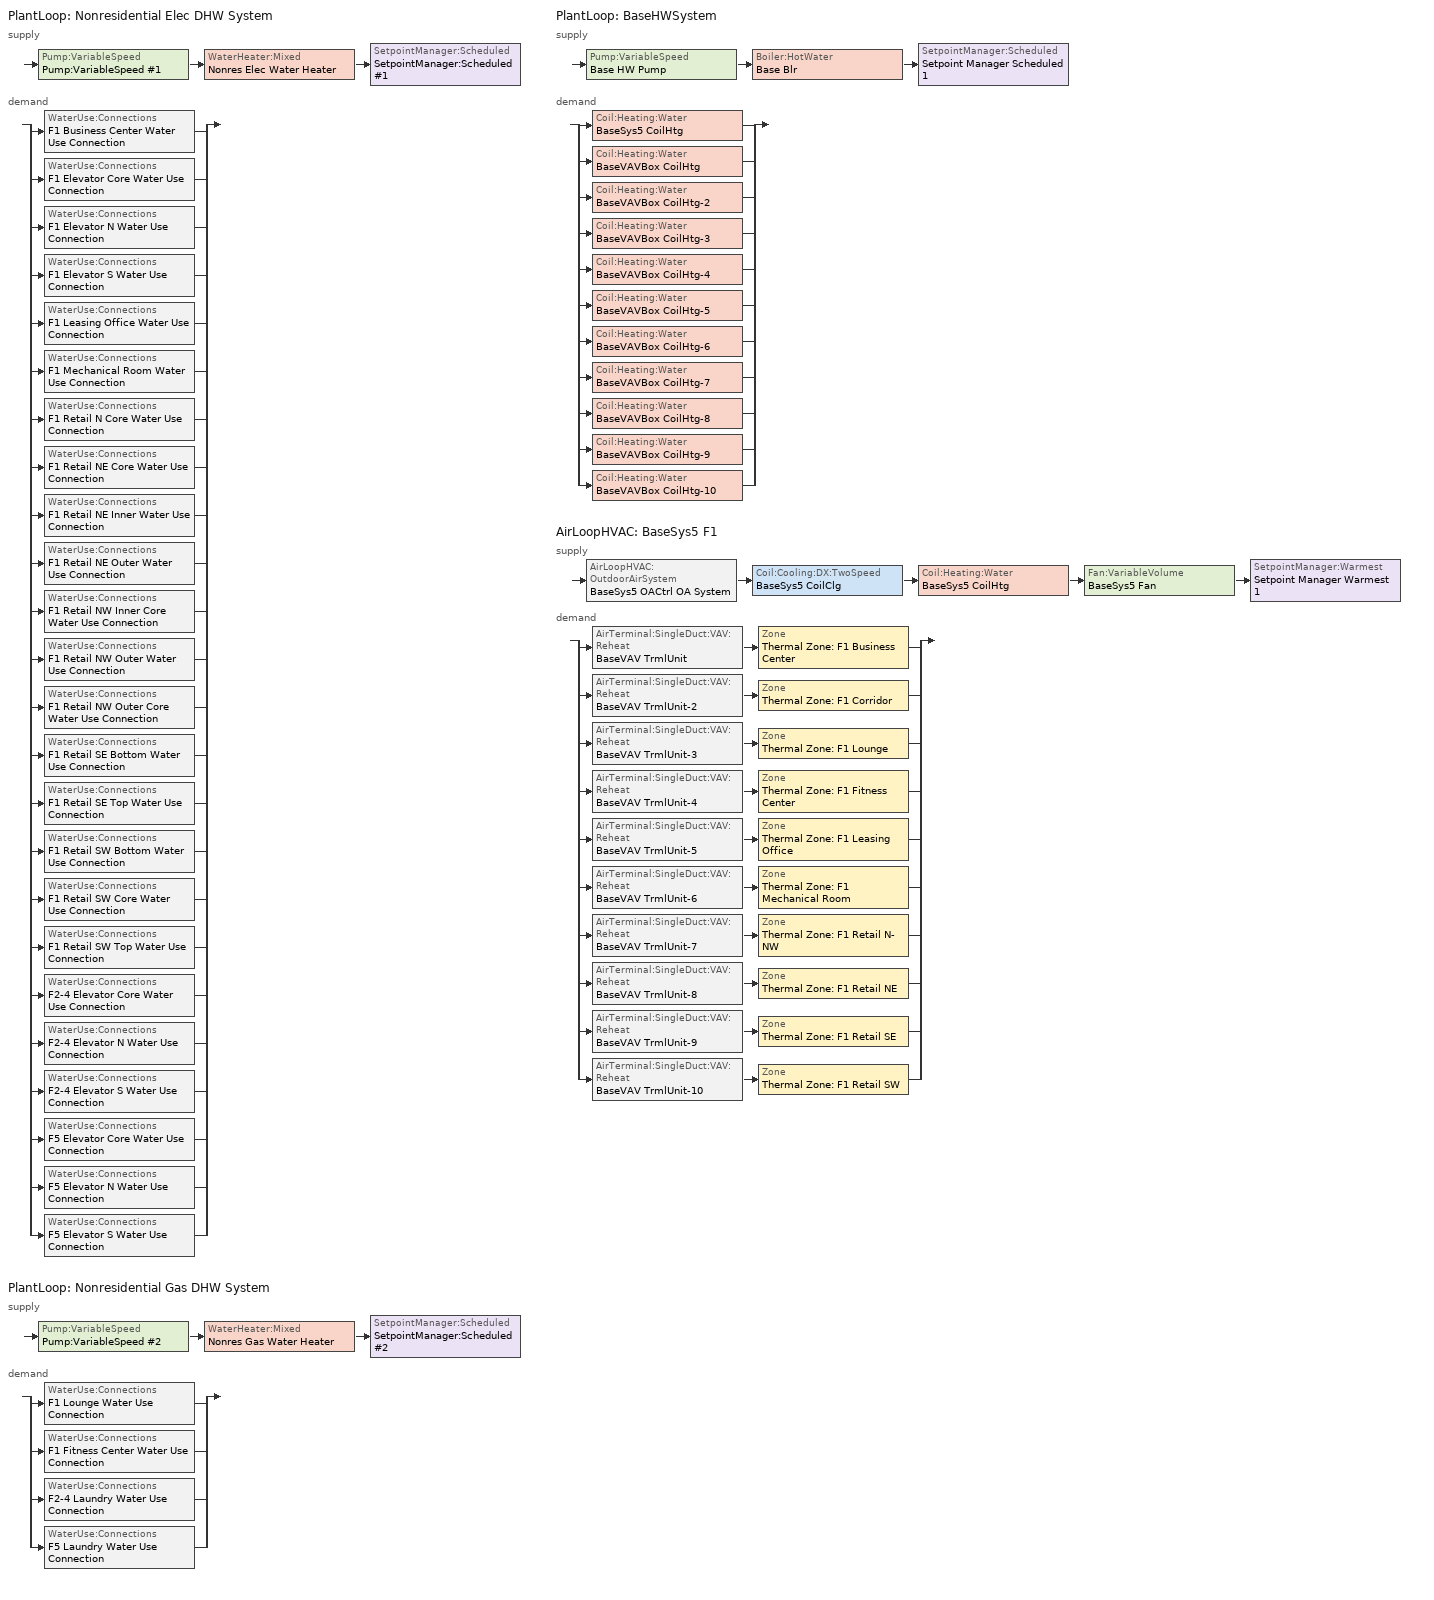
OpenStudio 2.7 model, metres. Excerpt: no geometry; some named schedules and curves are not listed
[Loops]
PlantLoop 'Nonresidential Elec DHW System'
 supply: Pump:VariableSpeed 'Pump:VariableSpeed #1' > WaterHeater:Mixed 'Nonres Elec Water Heater' > SetpointManager:Scheduled 'SetpointManager:Scheduled #1'
 demand: split
  | WaterUse:Connections 'F1 Business Center Water Use Connection'
  | WaterUse:Connections 'F1 Elevator Core Water Use Connection'
  | WaterUse:Connections 'F1 Elevator N Water Use Connection'
  | WaterUse:Connections 'F1 Elevator S Water Use Connection'
  | WaterUse:Connections 'F1 Leasing Office Water Use Connection'
  | WaterUse:Connections 'F1 Mechanical Room Water Use Connection'
  | WaterUse:Connections 'F1 Retail N Core Water Use Connection'
  | WaterUse:Connections 'F1 Retail NE Core Water Use Connection'
  | WaterUse:Connections 'F1 Retail NE Inner Water Use Connection'
  | WaterUse:Connections 'F1 Retail NE Outer Water Use Connection'
  | WaterUse:Connections 'F1 Retail NW Inner Core Water Use Connection'
  | WaterUse:Connections 'F1 Retail NW Outer Water Use Connection'
  | WaterUse:Connections 'F1 Retail NW Outer Core Water Use Connection'
  | WaterUse:Connections 'F1 Retail SE Bottom Water Use Connection'
  | WaterUse:Connections 'F1 Retail SE Top Water Use Connection'
  | WaterUse:Connections 'F1 Retail SW Bottom Water Use Connection'
  | WaterUse:Connections 'F1 Retail SW Core Water Use Connection'
  | WaterUse:Connections 'F1 Retail SW Top Water Use Connection'
  | WaterUse:Connections 'F2-4 Elevator Core Water Use Connection'
  | WaterUse:Connections 'F2-4 Elevator N Water Use Connection'
  | WaterUse:Connections 'F2-4 Elevator S Water Use Connection'
  | WaterUse:Connections 'F5 Elevator Core Water Use Connection'
  | WaterUse:Connections 'F5 Elevator N Water Use Connection'
  | WaterUse:Connections 'F5 Elevator S Water Use Connection'
PlantLoop 'Nonresidential Gas DHW System'
 supply: Pump:VariableSpeed 'Pump:VariableSpeed #2' > WaterHeater:Mixed 'Nonres Gas Water Heater' > SetpointManager:Scheduled 'SetpointManager:Scheduled #2'
 demand: split
  | WaterUse:Connections 'F1 Lounge Water Use Connection'
  | WaterUse:Connections 'F1 Fitness Center Water Use Connection'
  | WaterUse:Connections 'F2-4 Laundry Water Use Connection'
  | WaterUse:Connections 'F5 Laundry Water Use Connection'
PlantLoop 'BaseHWSystem'
 supply: Pump:VariableSpeed 'Base HW Pump' > Boiler:HotWater 'Base Blr' > SetpointManager:Scheduled 'Setpoint Manager Scheduled 1'
 demand: split
  | Coil:Heating:Water 'BaseSys5 CoilHtg'
  | Coil:Heating:Water 'BaseVAVBox CoilHtg'
  | Coil:Heating:Water 'BaseVAVBox CoilHtg-2'
  | Coil:Heating:Water 'BaseVAVBox CoilHtg-3'
  | Coil:Heating:Water 'BaseVAVBox CoilHtg-4'
  | Coil:Heating:Water 'BaseVAVBox CoilHtg-5'
  | Coil:Heating:Water 'BaseVAVBox CoilHtg-6'
  | Coil:Heating:Water 'BaseVAVBox CoilHtg-7'
  | Coil:Heating:Water 'BaseVAVBox CoilHtg-8'
  | Coil:Heating:Water 'BaseVAVBox CoilHtg-9'
  | Coil:Heating:Water 'BaseVAVBox CoilHtg-10'
AirLoopHVAC 'BaseSys5 F1'
 supply: AirLoopHVAC:OutdoorAirSystem 'BaseSys5 OACtrl OA System' > Coil:Cooling:DX:TwoSpeed 'BaseSys5 CoilClg' > Coil:Heating:Water 'BaseSys5 CoilHtg' > Fan:VariableVolume 'BaseSys5 Fan' > SetpointManager:Warmest 'Setpoint Manager Warmest 1'
 demand: split
  | AirTerminal:SingleDuct:VAV:Reheat 'BaseVAV TrmlUnit' > Zone 'Thermal Zone: F1 Business Center'
  | AirTerminal:SingleDuct:VAV:Reheat 'BaseVAV TrmlUnit-2' > Zone 'Thermal Zone: F1 Corridor'
  | AirTerminal:SingleDuct:VAV:Reheat 'BaseVAV TrmlUnit-3' > Zone 'Thermal Zone: F1 Lounge'
  | AirTerminal:SingleDuct:VAV:Reheat 'BaseVAV TrmlUnit-4' > Zone 'Thermal Zone: F1 Fitness Center'
  | AirTerminal:SingleDuct:VAV:Reheat 'BaseVAV TrmlUnit-5' > Zone 'Thermal Zone: F1 Leasing Office'
  | AirTerminal:SingleDuct:VAV:Reheat 'BaseVAV TrmlUnit-6' > Zone 'Thermal Zone: F1 Mechanical Room'
  | AirTerminal:SingleDuct:VAV:Reheat 'BaseVAV TrmlUnit-7' > Zone 'Thermal Zone: F1 Retail N-NW'
  | AirTerminal:SingleDuct:VAV:Reheat 'BaseVAV TrmlUnit-8' > Zone 'Thermal Zone: F1 Retail NE'
  | AirTerminal:SingleDuct:VAV:Reheat 'BaseVAV TrmlUnit-9' > Zone 'Thermal Zone: F1 Retail SE'
  | AirTerminal:SingleDuct:VAV:Reheat 'BaseVAV TrmlUnit-10' > Zone 'Thermal Zone: F1 Retail SW'
[Sizing:Zone] Zone Cooling Design Supply Air Temperature {C}=14; Zone Heating Design Supply Air Temperature {C}=40; Zone Cooling Design Supply Air Humidity Ratio {kg-H2O/kg-air}=0.0085; Zone Heating Design Supply Air Humidity Ratio {kg-H2O/kg-air}=0.008; Zone Heating Sizing Factor=1; Zone Cooling Sizing Factor=1; Cooling Design Air Flow Method=DesignDay; Cooling Minimum Air Flow per Zone Floor Area {m3/s-m2}=0; Cooling Minimum Air Flow {m3/s}=0; Cooling Minimum Air Flow Fraction=0; Heating Maximum Air Flow per Zone Floor Area {m3/s-m2}=0; Heating Maximum Air Flow {m3/s}=0; Account for Dedicated Outdoor Air System=No; Dedicated Outdoor Air System Control Strategy=NeutralSupplyAir; Dedicated Outdoor Air Low Setpoint Temperature for Design {C}=autosize; Dedicated Outdoor Air High Setpoint Temperature for Design {C}=autosize
Name | Zone Cooling Design Supply Air Temperature Input Method | Zone Cooling Design Supply Air Temperature Difference {deltaC} | Zone Heating Design Supply Air Temperature Input Method | Zone Heating Design Supply Air Temperature Difference {deltaC} | Heating Design Air Flow Method | Heating Maximum Air Flow Fraction
Thermal Zone: F1 Business Center; Thermal Zone: F1 Corridor; Thermal Zone: F1 Lounge; Thermal Zone: F1 Fitness Center; Thermal Zone: F1 Leasing Office; Thermal Zone: F1 Retail N-NW; Thermal Zone: F1 Retail NE; Thermal Zone: F1 Retail SE; Thermal Zone: F1 Retail SW | TemperatureDifference | 11.1111 | TemperatureDifference | 13.8889 | DesignDayWithLimit | 0.5
Thermal Zone: F1 Mechanical Room | TemperatureDifference | 8.33333 | TemperatureDifference | 13.8889 | DesignDayWithLimit | 0.5
Thermal Zone: F2-4 1-Bed Core N; Thermal Zone: F2-4 1-Bed Core West; Thermal Zone: F2-4 1-Bed Core East; Thermal Zone: F2-4 1-Bed North; Thermal Zone: F2-4 2-Bed Core NE-NW; Thermal Zone: F5 1-Bed North; Thermal Zone: F5 2-Bed Core NE-NW; Thermal Zone: F2-4 2-Bed East; Thermal Zone: F2-4 2-Bed West; Thermal Zone: F2-4 3-Bed NE; Thermal Zone: F2-4 3-Bed NW; Thermal Zone: F2-4 Studio SE; Thermal Zone: F2-4 Studio SW; Thermal Zone: F5 1-Bed Core N; Thermal Zone: F5 1-Bed Core West; Thermal Zone: F5 1-Bed Core East; Thermal Zone: F5 2-Bed East; Thermal Zone: F5 2-Bed West; Thermal Zone: F5 3-Bed NE; Thermal Zone: F5 3-Bed NW; Thermal Zone: F5 Studio SE; Thermal Zone: F5 Studio SW | TemperatureDifference | 11.1111 | TemperatureDifference | 15 | DesignDay | 0
Thermal Zone: F2-4 Corridor; Thermal Zone: F2-4 Laundry; Thermal Zone: F5 Corridor; Thermal Zone: F5 Laundry | TemperatureDifference | 11.1111 | TemperatureDifference | 13.8889 | DesignDay | 0
Thermal Zone: Parking Garage | SupplyAirTemperature | 11.11 | SupplyAirTemperature | 11.11 | DesignDay | 0
[Zone equipment]
Thermal Zone: F1 Business Center: BaseVAV TrmlUnit
Thermal Zone: F1 Corridor: BaseVAV TrmlUnit-2
Thermal Zone: F1 Lounge: BaseVAV TrmlUnit-3
Thermal Zone: F1 Fitness Center: BaseVAV TrmlUnit-4
Thermal Zone: F1 Leasing Office: BaseVAV TrmlUnit-5
Thermal Zone: F1 Mechanical Room: BaseVAV TrmlUnit-6
Thermal Zone: F1 Retail N-NW: BaseVAV TrmlUnit-7
Thermal Zone: F1 Retail NE: BaseVAV TrmlUnit-8
Thermal Zone: F1 Retail SE: BaseVAV TrmlUnit-9
Thermal Zone: F1 Retail SW: BaseVAV TrmlUnit-10
Thermal Zone: F2-4 1-Bed Core N: Thermal Zone: F2-4 1-Bed Core N PropExhFan, ZnSys F2-4 1-Bed Core N
Thermal Zone: F2-4 1-Bed Core West: Thermal Zone: F2-4 1-Bed Core West PropExhFan, ZnSys F2-4 1-Bed Core West
Thermal Zone: F2-4 1-Bed Core East: Thermal Zone: F2-4 1-Bed Core East PropExhFan, ZnSys F2-4 1-Bed Core East
Thermal Zone: F2-4 1-Bed North: Thermal Zone: F2-4 1-Bed North PropExhFan, ZnSys F2-4 1-Bed North
Thermal Zone: F2-4 2-Bed Core NE-NW: Thermal Zone: F2-4 2-Bed Core NE-NW PropExhFan, ZnSys F2-4 2-Bed Core NE-NW
Thermal Zone: F5 1-Bed North: Thermal Zone: F5 1-Bed North PropExhFan, ZnSys F5 1-Bed North
Thermal Zone: F5 2-Bed Core NE-NW: Thermal Zone: F5 2-Bed Core NE-NW PropExhFan, ZnSys F5 2-Bed Core NE-NW
Thermal Zone: F2-4 2-Bed East: Thermal Zone: F2-4 2-Bed East PropExhFan, ZnSys F2-4 2-Bed East
Thermal Zone: F2-4 2-Bed West: Thermal Zone: F2-4 2-Bed West PropExhFan, ZnSys F2-4 2-Bed West
Thermal Zone: F2-4 3-Bed NE: Thermal Zone: F2-4 3-Bed NE PropExhFan, ZnSys F2-4 3-Bed NE
Thermal Zone: F2-4 3-Bed NW: Thermal Zone: F2-4 3-Bed NW PropExhFan, ZnSys F2-4 3-Bed NW
Thermal Zone: F2-4 Studio SE: Thermal Zone: F2-4 Studio SE PropExhFan, ZnSys F2-4 Studio SE
Thermal Zone: F2-4 Studio SW: Thermal Zone: F2-4 Studio SW PropExhFan, ZnSys F2-4 Studio SW
Thermal Zone: F2-4 Corridor: Thermal Zone: F2-4 Corridor PropExhFan, ZnSys F2-4 Corridor, Thermal Zone: F2-4 Corridor Operable Window Ventilation
Thermal Zone: F2-4 Laundry: Thermal Zone: F2-4 Laundry PropExhFan, ZnSys F2-4 Laundry, Thermal Zone: F2-4 Laundry Operable Window Ventilation
Thermal Zone: F5 1-Bed Core N: Thermal Zone: F5 1-Bed Core N PropExhFan, ZnSys F5 1-Bed Core N
Thermal Zone: F5 1-Bed Core West: Thermal Zone: F5 1-Bed Core West PropExhFan, ZnSys F5 1-Bed Core West
Thermal Zone: F5 1-Bed Core East: Thermal Zone: F5 1-Bed Core East PropExhFan, ZnSys F5 1-Bed Core East
Thermal Zone: F5 2-Bed East: Thermal Zone: F5 2-Bed East PropExhFan, ZnSys F5 2-Bed East
Thermal Zone: F5 2-Bed West: Thermal Zone: F5 2-Bed West PropExhFan, ZnSys F5 2-Bed West
Thermal Zone: F5 3-Bed NE: Thermal Zone: F5 3-Bed NE PropExhFan, ZnSys F5 3-Bed NE
Thermal Zone: F5 3-Bed NW: Thermal Zone: F5 3-Bed NW PropExhFan, ZnSys F5 3-Bed NW
Thermal Zone: F5 Studio SE: Thermal Zone: F5 Studio SE PropExhFan, ZnSys F5 Studio SE
Thermal Zone: F5 Studio SW: Thermal Zone: F5 Studio SW PropExhFan, ZnSys F5 Studio SW
Thermal Zone: F5 Corridor: Thermal Zone: F5 Corridor PropExhFan, ZnSys F5 Corridor, Thermal Zone: F5 Corridor Operable Window Ventilation
Thermal Zone: F5 Laundry: Thermal Zone: F5 Laundry PropExhFan, ZnSys F5 Laundry, Thermal Zone: F5 Laundry Operable Window Ventilation
Thermal Zone: Parking Garage: Thermal Zone: Parking Garage PropExhFan
[PlantLoop] Glycol Concentration=0; Plant Loop Volume {m3}=Autocalculate; Load Distribution Scheme=Optimal
Name | Fluid Type | Maximum Loop Flow Rate {m3/s}
Nonresidential Elec DHW System; Nonresidential Gas DHW System
BaseHWSystem | Water | 0.0017834
[Sizing:Plant] Loop Type=Heating; Sizing Option=NonCoincident; Zone Timesteps in Averaging Window=1; Coincident Sizing Factor Mode=None
Name | Design Loop Exit Temperature {C} | Loop Design Temperature Difference {deltaC}
Nonresidential Elec DHW System; Nonresidential Gas DHW System | 57.2222 | 44.4444
BaseHWSystem | 82.2222 | 22.2222
[WaterHeater:Mixed] Deadband Temperature Difference {deltaC}=2; Maximum Temperature Limit {C}=82.22; Heater Control Type=Cycle; Off Cycle Parasitic Fuel Consumption Rate {W}=0; Off Cycle Parasitic Heat Fraction to Tank=0.8; On Cycle Parasitic Fuel Consumption Rate {W}=0; Ambient Temperature Indicator=Schedule; Use Side Effectiveness=1; Source Side Effectiveness=1; Use Side Design Flow Rate {m3/s}=autosize; Source Side Design Flow Rate {m3/s}=autosize; Indirect Water Heating Recovery Time {hr}=1.5; Source Side Flow Control Mode=IndirectHeatPrimarySetpoint
Name | Tank Volume {m3} | Setpoint Temperature Schedule | Heater Maximum Capacity {W} | Heater Fuel Type | Heater Thermal Efficiency | Ambient Temperature Schedule | Off Cycle Loss Coefficient to Ambient Temperature {W/K} | On Cycle Loss Coefficient to Ambient Temperature {W/K}
Nonres Elec Water Heater | 0.0912598 | Nonres Elec Water Heater Setpoint Temp | 7026.73 | Electricity | 0.99 | Nonres Elec Water Heater Ambient Temperature | 0.299354 | 0.299354
Nonres Gas Water Heater | 0.0223027 | Nonres Gas Water Heater Setpoint Temp | 2146.56 | NaturalGas | 0.8 | Nonres Gas Water Heater Ambient Temperature | 4.74783 | 4.74783
[Pump:VariableSpeed] Pump Control Type=Intermittent; Skin Loss Radiative Fraction=0.5; Design Power Sizing Method=PowerPerFlowPerPressure; Design Electric Power per Unit Flow Rate {W/(m3/s)}=348701.1; Design Shaft Power per Unit Flow Rate per Unit Head {W-s/m3-Pa}=1.28205; Design Minimum Flow Rate Fraction=0
Name | Rated Pump Head {Pa} | Rated Flow Rate {m3/s} | Rated Power Consumption {W} | Motor Efficiency | Coefficient 1 of the Part Load Performance Curve | Coefficient 2 of the Part Load Performance Curve | Coefficient 3 of the Part Load Performance Curve | Coefficient 4 of the Part Load Performance Curve | Minimum Flow Rate {m3/s}
Pump:VariableSpeed #1; Pump:VariableSpeed #2 | 0
Base HW Pump | 180527 | 0.0017834 | 537.083 | 0.855 | 0.103 | -0.04 | 0.767 | 0.1679 | 0
[SetpointManager:Scheduled] Control Variable=Temperature
Name | Schedule | Setpoint Node or NodeList
SetpointManager:Scheduled #1 | Nonresidential Elec DHW System Supply Temp Schedule | Nonresidential Elec DHW System Supply Mixer Outlet Node
SetpointManager:Scheduled #2 | Nonresidential Gas DHW System Supply Temp Schedule | Nonresidential Gas DHW System Supply Mixer Outlet Node
Setpoint Manager Scheduled 1 | BaseHWSystem Supply Temp Schedule | BaseHWSystem Supply Mixer Outlet Node
[WaterUse:Connections]
Name | Water Use Equipment Name 1
F1 Business Center Water Use Connection | F1 Business Center Water Use Equipment
F1 Lounge Water Use Connection | F1 Lounge Water Use Equipment
F1 Elevator Core Water Use Connection | F1 Elevator Core Water Use Equipment
F1 Elevator N Water Use Connection | F1 Elevator N Water Use Equipment
F1 Elevator S Water Use Connection | F1 Elevator S Water Use Equipment
F1 Fitness Center Water Use Connection | F1 Fitness Center Water Use Equipment
F1 Leasing Office Water Use Connection | F1 Leasing Office Water Use Equipment
F1 Mechanical Room Water Use Connection | F1 Mechanical Room Water Use Equipment
F1 Retail N Core Water Use Connection | F1 Retail N Core Water Use Equipment
F1 Retail NE Core Water Use Connection | F1 Retail NE Core Water Use Equipment
F1 Retail NE Inner Water Use Connection | F1 Retail NE Inner Water Use Equipment
F1 Retail NE Outer Water Use Connection | F1 Retail NE Outer Water Use Equipment
F1 Retail NW Inner Core Water Use Connection | F1 Retail NW Inner Core Water Use Equipment
F1 Retail NW Outer Water Use Connection | F1 Retail NW Outer Water Use Equipment
F1 Retail NW Outer Core Water Use Connection | F1 Retail NW Outer Core Water Use Equipment
F1 Retail SE Bottom Water Use Connection | F1 Retail SE Bottom Water Use Equipment
F1 Retail SE Top Water Use Connection | F1 Retail SE Top Water Use Equipment
F1 Retail SW Bottom Water Use Connection | F1 Retail SW Bottom Water Use Equipment
F1 Retail SW Core Water Use Connection | F1 Retail SW Core Water Use Equipment
F1 Retail SW Top Water Use Connection | F1 Retail SW Top Water Use Equipment
F2-4 Elevator Core Water Use Connection | F2-4 Elevator Core Water Use Equipment
F2-4 Elevator N Water Use Connection | F2-4 Elevator N Water Use Equipment
F2-4 Elevator S Water Use Connection | F2-4 Elevator S Water Use Equipment
F2-4 Laundry Water Use Connection | F2-4 Laundry Water Use Equipment
F5 Elevator Core Water Use Connection | F5 Elevator Core Water Use Equipment
F5 Elevator N Water Use Connection | F5 Elevator N Water Use Equipment
F5 Elevator S Water Use Connection | F5 Elevator S Water Use Equipment
F5 Laundry Water Use Connection | F5 Laundry Water Use Equipment
[WaterUse:Equipment:Definition]
Name | Peak Flow Rate {m3/s} | Target Temperature Schedule
F1 Business Center Water Use Definition | 1.13568e-06 | F1 Business Center Target SHW Temp
F1 Lounge Water Use Definition | 3.3124e-06 | F1 Lounge Target SHW Temp
F1 Elevator Core Water Use Definition | 7.09765e-09 | F1 Elevator Core Target SHW Temp
F1 Elevator N Water Use Definition | 7.09765e-09 | F1 Elevator N Target SHW Temp
F1 Elevator S Water Use Definition | 7.09765e-09 | F1 Elevator S Target SHW Temp
F1 Fitness Center Water Use Definition | 1.70344e-06 | F1 Fitness Center Target SHW Temp
F1 Leasing Office Water Use Definition | 3.26492e-07 | F1 Leasing Office Target SHW Temp
F1 Mechanical Room Water Use Definition | 1.22647e-07 | F1 Mechanical Room Target SHW Temp
F1 Retail N Core Water Use Definition | 2.62666e-06 | F1 Retail N Core Target SHW Temp
F1 Retail NE Core Water Use Definition | 2.2717e-06 | F1 Retail NE Core Target SHW Temp
F1 Retail NE Inner Water Use Definition | 2.2717e-06 | F1 Retail NE Inner Target SHW Temp
F1 Retail NE Outer Water Use Definition | 2.2717e-06 | F1 Retail NE Outer Target SHW Temp
F1 Retail NW Inner Core Water Use Definition | 2.2717e-06 | F1 Retail NW Inner Core Target SHW Temp
F1 Retail NW Outer Water Use Definition | 2.2717e-06 | F1 Retail NW Outer Target SHW Temp
F1 Retail NW Outer Core Water Use Definition | 2.2717e-06 | F1 Retail NW Outer Core Target SHW Temp
F1 Retail SE Bottom Water Use Definition | 2.2717e-06 | F1 Retail SE Bottom Target SHW Temp
F1 Retail SE Top Water Use Definition | 2.2717e-06 | F1 Retail SE Top Target SHW Temp
F1 Retail SW Bottom Water Use Definition | 2.2717e-06 | F1 Retail SW Bottom Target SHW Temp
F1 Retail SW Core Water Use Definition | 2.2717e-06 | F1 Retail SW Core Target SHW Temp
F1 Retail SW Top Water Use Definition | 2.44207e-06 | F1 Retail SW Top Target SHW Temp
F2-4 Elevator Core Water Use Definition | 2.12929e-08 | F2-4 Elevator Core Target SHW Temp
F2-4 Elevator N Water Use Definition | 2.12929e-08 | F2-4 Elevator N Target SHW Temp
F2-4 Elevator S Water Use Definition | 2.12929e-08 | F2-4 Elevator S Target SHW Temp
F2-4 Laundry Water Use Definition | 1.64098e-06 | F2-4 Laundry Target SHW Temp
F5 Elevator Core Water Use Definition | 7.09765e-09 | F5 Elevator Core Target SHW Temp
F5 Elevator N Water Use Definition | 7.09765e-09 | F5 Elevator N Target SHW Temp
F5 Elevator S Water Use Definition | 7.09765e-09 | F5 Elevator S Target SHW Temp
F5 Laundry Water Use Definition | 5.46992e-07 | F5 Laundry Target SHW Temp
[WaterUse:Equipment]
Name | Water Use Equipment Definition | Flow Rate Fraction Schedule
F1 Business Center Water Use Equipment | F1 Business Center Water Use Definition | RetailServiceHotWater
F1 Lounge Water Use Equipment | F1 Lounge Water Use Definition | RetailServiceHotWater
F1 Elevator Core Water Use Equipment | F1 Elevator Core Water Use Definition | RetailServiceHotWater
F1 Elevator N Water Use Equipment | F1 Elevator N Water Use Definition | RetailServiceHotWater
F1 Elevator S Water Use Equipment | F1 Elevator S Water Use Definition | RetailServiceHotWater
F1 Fitness Center Water Use Equipment | F1 Fitness Center Water Use Definition | RetailServiceHotWater
F1 Leasing Office Water Use Equipment | F1 Leasing Office Water Use Definition | RetailServiceHotWater
F1 Mechanical Room Water Use Equipment | F1 Mechanical Room Water Use Definition | RetailServiceHotWater
F1 Retail N Core Water Use Equipment | F1 Retail N Core Water Use Definition | RetailServiceHotWater
F1 Retail NE Core Water Use Equipment | F1 Retail NE Core Water Use Definition | RetailServiceHotWater
F1 Retail NE Inner Water Use Equipment | F1 Retail NE Inner Water Use Definition | RetailServiceHotWater
F1 Retail NE Outer Water Use Equipment | F1 Retail NE Outer Water Use Definition | RetailServiceHotWater
F1 Retail NW Inner Core Water Use Equipment | F1 Retail NW Inner Core Water Use Definition | RetailServiceHotWater
F1 Retail NW Outer Water Use Equipment | F1 Retail NW Outer Water Use Definition | RetailServiceHotWater
F1 Retail NW Outer Core Water Use Equipment | F1 Retail NW Outer Core Water Use Definition | RetailServiceHotWater
F1 Retail SE Bottom Water Use Equipment | F1 Retail SE Bottom Water Use Definition | RetailServiceHotWater
F1 Retail SE Top Water Use Equipment | F1 Retail SE Top Water Use Definition | RetailServiceHotWater
F1 Retail SW Bottom Water Use Equipment | F1 Retail SW Bottom Water Use Definition | RetailServiceHotWater
F1 Retail SW Core Water Use Equipment | F1 Retail SW Core Water Use Definition | RetailServiceHotWater
F1 Retail SW Top Water Use Equipment | F1 Retail SW Top Water Use Definition | RetailServiceHotWater
F2-4 Elevator Core Water Use Equipment | F2-4 Elevator Core Water Use Definition | OfficeServiceHotWater
F2-4 Elevator N Water Use Equipment | F2-4 Elevator N Water Use Definition | OfficeServiceHotWater
F2-4 Elevator S Water Use Equipment | F2-4 Elevator S Water Use Definition | OfficeServiceHotWater
F2-4 Laundry Water Use Equipment | F2-4 Laundry Water Use Definition | OfficeServiceHotWater
F5 Elevator Core Water Use Equipment | F5 Elevator Core Water Use Definition | OfficeServiceHotWater
F5 Elevator N Water Use Equipment | F5 Elevator N Water Use Definition | OfficeServiceHotWater
F5 Elevator S Water Use Equipment | F5 Elevator S Water Use Definition | OfficeServiceHotWater
F5 Laundry Water Use Equipment | F5 Laundry Water Use Definition | OfficeServiceHotWater
[Boiler:HotWater]
Base Blr: Fuel Type=NaturalGas; Nominal Capacity {W}=165751; Nominal Thermal Efficiency=0.8; Efficiency Curve Temperature Evaluation Variable=LeavingBoiler; Normalized Boiler Efficiency Curve=BlrHWBlrFIRRatio_fQRatioSI; Design Water Flow Rate {m3/s}=0.0017844; Water Outlet Upper Temperature Limit {C}=99; Boiler Flow Mode=LeavingSetpointModulated; Parasitic Electric Load {W}=49.4601; Sizing Factor=1
[AirLoopHVAC]
BaseSys5 F1: Availability Schedule=RetailHVACAvail; Design Supply Air Flow Rate {m3/s}=9.2396
[Sizing:System]
BaseSys5 F1: Type of Load to Size On=Sensible; Design Outdoor Air Flow Rate {m3/s}=Autosize; Central Heating Maximum System Air Flow Ratio=0.507738; Preheat Design Temperature {C}=5.68434e-14; Preheat Design Humidity Ratio {kg-H2O/kg-Air}=0; Precool Design Temperature {C}=5.68434e-14; Precool Design Humidity Ratio {kg-H2O/kg-Air}=0; Central Cooling Design Supply Air Temperature {C}=12.7778; Central Heating Design Supply Air Temperature {C}=15.5556; Sizing Option=Coincident; 100% Outdoor Air in Cooling=No; 100% Outdoor Air in Heating=No; Central Cooling Design Supply Air Humidity Ratio {kg-H2O/kg-Air}=0.0085; Central Heating Design Supply Air Humidity Ratio {kg-H2O/kg-Air}=0.008; Cooling Design Air Flow Method=DesignDay; Cooling Design Air Flow Rate {m3/s}=0; Heating Design Air Flow Method=DesignDay; Heating Design Air Flow Rate {m3/s}=0; System Outdoor Air Method=ZoneSum; Zone Maximum Outdoor Air Fraction=1; Cooling Supply Air Flow Rate Per Floor Area {m3/s-m2}=0.00996765; Cooling Fraction of Autosized Cooling Supply Air Flow Rate=1; Cooling Supply Air Flow Rate Per Unit Cooling Capacity {m3/s-W}=3.94755e-05; Heating Supply Air Flow Rate Per Floor Area {m3/s-m2}=0.00996765; Heating Fraction of Autosized Heating Supply Air Flow Rate=1; Heating Fraction of Autosized Cooling Supply Air Flow Rate=1; Heating Supply Air Flow Rate Per Unit Heating Capacity {m3/s-W}=3.15882e-05; Cooling Design Capacity Method=CoolingDesignCapacity; Cooling Design Capacity {W}=autosize; Cooling Design Capacity Per Floor Area {W/m2}=234.7; Fraction of Autosized Cooling Design Capacity=1; Heating Design Capacity Method=HeatingDesignCapacity; Heating Design Capacity {W}=autosize; Heating Design Capacity Per Floor Area {W/m2}=157; Fraction of Autosized Heating Design Capacity=1; Central Cooling Capacity Control Method=OnOff
[AvailabilityManager:NightCycle]
Availability Manager Night Cycle 1: Control Type=CycleOnAny; Thermostat Tolerance {deltaC}=1.11111; Cycling Run Time Control Type=ThermostatWithMinimumRunTime; Cycling Run Time {s}=900
[Fan:VariableVolume]
BaseSys5 Fan: Availability Schedule=Always On; Fan Total Efficiency=0.6045; Pressure Rise {Pa}=849.617; Maximum Flow Rate {m3/s}=9.2396; Fan Power Minimum Flow Rate Input Method=FixedFlowRate; Fan Power Minimum Flow Fraction=0; Fan Power Minimum Air Flow Rate {m3/s}=2.65951; Motor Efficiency=0.93; Motor In Airstream Fraction=1; Fan Power Coefficient 1=0.04076; Fan Power Coefficient 2=0.088045; Fan Power Coefficient 3=-0.072926; Fan Power Coefficient 4=0.94374; Fan Power Coefficient 5=0
[Coil:Heating:Water] Availability Schedule=Always On Discrete; Performance Input Method=NominalCapacity; Rated Inlet Water Temperature {C}=82.2; Rated Inlet Air Temperature {C}=16.6; Rated Outlet Water Temperature {C}=71.1; Rated Outlet Air Temperature {C}=32.2
Name | Rated Capacity {W}
BaseSys5 CoilHtg | 43450.4
BaseVAVBox CoilHtg | 2842.46
BaseVAVBox CoilHtg-2 | 15354.3
BaseVAVBox CoilHtg-3 | 6476.43
BaseVAVBox CoilHtg-4 | 5338.41
BaseVAVBox CoilHtg-5 | 2513.69
BaseVAVBox CoilHtg-6 | 2664.41
BaseVAVBox CoilHtg-7 | 28382.1
BaseVAVBox CoilHtg-8 | 20934.9
BaseVAVBox CoilHtg-9 | 15211.6
BaseVAVBox CoilHtg-10 | 22582
[Controller:WaterCoil] Action=Normal; Minimum Actuated Flow {m3/s}=0
Controller Water Coil 1: Water Coil=BaseSys5 CoilHtg; Controller Convergence Tolerance {deltaC}=0.1; Maximum Actuated Flow {m3/s}=0.00117059
Controller Water Coil 2: Water Coil=BaseVAVBox CoilHtg
Controller Water Coil 3: Water Coil=BaseVAVBox CoilHtg-2
Controller Water Coil 4: Water Coil=BaseVAVBox CoilHtg-3
Controller Water Coil 5: Water Coil=BaseVAVBox CoilHtg-4
Controller Water Coil 6: Water Coil=BaseVAVBox CoilHtg-5
Controller Water Coil 7: Water Coil=BaseVAVBox CoilHtg-6
Controller Water Coil 8: Water Coil=BaseVAVBox CoilHtg-7
Controller Water Coil 9: Water Coil=BaseVAVBox CoilHtg-8
Controller Water Coil 10: Water Coil=BaseVAVBox CoilHtg-9
Controller Water Coil 11: Water Coil=BaseVAVBox CoilHtg-10
[Coil:Cooling:DX:TwoSpeed]
BaseSys5 CoilClg: Availability Schedule=Always On; Rated High Speed Total Cooling Capacity {W}=173235; Rated High Speed Sensible Heat Ratio=Autosize; Rated High Speed COP {W/W}=3.42235; Rated High Speed Air Flow Rate {m3/s}=9.2396; Total Cooling Capacity Function of Temperature Curve=CoilClgDXQRatio_fTwbToadbSI; Total Cooling Capacity Function of Flow Fraction Curve=CoilClgDXDblQRatio_fCFMRatio; Energy Input Ratio Function of Temperature Curve=CoilClgDXEIRRatio_fTwbToadbSI; Energy Input Ratio Function of Flow Fraction Curve=CoilClgDXDblEIRRatio_fCFMRatio; Part Load Fraction Correlation Curve=CoilClgDXEIRRatio_fQFrac; Rated Low Speed Total Cooling Capacity {W}=86617.6; Rated Low Speed Sensible Heat Ratio=Autosize; Rated Low Speed COP {W/W}=3.42235; Rated Low Speed Air Flow Rate {m3/s}=4.6198; Low Speed Total Cooling Capacity Function of Temperature Curve=CoilClgDXQRatio_fTwbToadbSI 1; Low Speed Energy Input Ratio Function of Temperature Curve=CoilClgDXEIRRatio_fTwbToadbSI 1; Condenser Type=AirCooled; High Speed Evaporative Condenser Effectiveness=0; High Speed Evaporative Condenser Air Flow Rate {m3/s}=Autosize; High Speed Evaporative Condenser Pump Rated Power Consumption {W}=Autosize; Low Speed Evaporative Condenser Effectiveness=0; Low Speed Evaporative Condenser Air Flow Rate {m3/s}=Autosize; Low Speed Evaporative Condenser Pump Rated Power Consumption {W}=Autosize; Basin Heater Capacity {W/K}=0; Basin Heater Setpoint Temperature {C}=10
[Controller:OutdoorAir]
BaseSys5 OACtrl: Minimum Outdoor Air Flow Rate {m3/s}=0; Maximum Outdoor Air Flow Rate {m3/s}=Autosize; Economizer Control Type=DifferentialDryBulb; Economizer Control Action Type=ModulateFlow; Economizer Maximum Limit Enthalpy {J/kg}=64000; Lockout Type=NoLockout; Minimum Limit Type=FixedMinimum; Minimum Outdoor Air Schedule=BaseSys5 OACtrl Schedule; Maximum Fraction of Outdoor Air Schedule=BaseSys5 OACtrl Max OA Schedule; Controller Mechanical Ventilation=BaseSys5 OACtrl Mech Vent Controller; High Humidity Control=No; Heat Recovery Bypass Control Type=BypassWhenWithinEconomizerLimits
[Controller:MechanicalVentilation]
BaseSys5 OACtrl Mech Vent Controller: Availability Schedule=Always On Discrete; Demand Controlled Ventilation=Yes; System Outdoor Air Method=ZoneSum
[AirLoopHVAC:OutdoorAirSystem]
BaseSys5 OACtrl OA System: Controller=BaseSys5 OACtrl
[SetpointManager:Warmest]
Setpoint Manager Warmest 1: Control Variable=Temperature; Minimum Setpoint Temperature {C}=12.7778; Maximum Setpoint Temperature {C}=15.5556; Strategy=MaximumTemperature; Setpoint Node or NodeList=BaseSys5 Fan Outlet Node
[AirTerminal:SingleDuct:VAV:Reheat] Availability Schedule=Always On; Zone Minimum Air Flow Input Method=FixedFlowRate; Constant Minimum Air Flow Fraction=0.3; Maximum Hot Water or Steam Flow Rate {m3/s}=AutoSize; Minimum Hot Water or Steam Flow Rate {m3/s}=0; Convergence Tolerance=0.001; Damper Heating Action=Reverse; Maximum Reheat Air Temperature {C}=35
Name | Maximum Air Flow Rate {m3/s} | Fixed Minimum Air Flow Rate {m3/s} | Reheat Coil | Maximum Flow Fraction During Reheat | Control For Outdoor Air
BaseVAV TrmlUnit | 0.20716 | 0.041432 | BaseVAVBox CoilHtg | 0.500001 | Yes
BaseVAV TrmlUnit-2 | 0.683795 | 0.136759 | BaseVAVBox CoilHtg-2 | 0.5 | No
BaseVAV TrmlUnit-3 | 0.537473 | 0.107495 | BaseVAVBox CoilHtg-3 | 0.5 | Yes
BaseVAV TrmlUnit-4 | 0.299968 | 0.212376 | BaseVAVBox CoilHtg-4 | 0.707997 | No
BaseVAV TrmlUnit-5 | 0.139657 | 0.0279314 | BaseVAVBox CoilHtg-5 | 0.5 | No
BaseVAV TrmlUnit-6 | 0.277078 | 0.0554156 | BaseVAVBox CoilHtg-6 | 0.500001 | No
BaseVAV TrmlUnit-7 | 1.95932 | 0.706151 | BaseVAVBox CoilHtg-7 | 0.499999 | No
BaseVAV TrmlUnit-8 | 1.48731 | 0.509703 | BaseVAVBox CoilHtg-8 | 0.499998 | No
BaseVAV TrmlUnit-9 | 0.993506 | 0.339802 | BaseVAVBox CoilHtg-9 | 0.5 | No
BaseVAV TrmlUnit-10 | 1.47786 | 0.522446 | BaseVAVBox CoilHtg-10 | 0.499998 | No
[Fan:ZoneExhaust] System Availability Manager Coupling Mode=Decoupled
Name | Availability Schedule | Fan Total Efficiency | Pressure Rise {Pa} | Maximum Flow Rate {m3/s} | Flow Fraction Schedule | Balanced Exhaust Fraction Schedule
Thermal Zone: F2-4 1-Bed Core N PropExhFan; Thermal Zone: F5 2-Bed Core NE-NW PropExhFan | ResidentialLivingHVACAvail | 0.55575 | 824.696 | 0.0518198 | On | Off
Thermal Zone: F2-4 1-Bed Core West PropExhFan; Thermal Zone: F2-4 1-Bed Core East PropExhFan | ResidentialLivingHVACAvail | 0.55575 | 824.696 | 0.10364 | On | Off
Thermal Zone: F2-4 1-Bed North PropExhFan | ResidentialLivingHVACAvail | 0.55575 | 824.696 | 0.264196 | On | Off
Thermal Zone: F2-4 2-Bed Core NE-NW PropExhFan | ResidentialLivingHVACAvail | 0.55575 | 824.696 | 0.155459 | On | Off
Thermal Zone: F5 1-Bed North PropExhFan | ResidentialLivingHVACAvail | 0.55575 | 824.696 | 0.0880654 | On | Off
Thermal Zone: F2-4 2-Bed East PropExhFan; Thermal Zone: F2-4 2-Bed West PropExhFan | ResidentialLivingHVACAvail | 0.55575 | 824.696 | 0.233189 | On | Off
Thermal Zone: F2-4 3-Bed NE PropExhFan; Thermal Zone: F2-4 3-Bed NW PropExhFan | ResidentialLivingHVACAvail | 0.55575 | 824.696 | 0.102365 | On | Off
Thermal Zone: F2-4 Studio SE PropExhFan; Thermal Zone: F2-4 Studio SW PropExhFan | ResidentialLivingHVACAvail | 0.55575 | 824.696 | 0.0441743 | On | Off
Thermal Zone: F2-4 Corridor PropExhFan | OfficeHVACAvail | 0.55575 | 824.696 | 0.532003 |  | On
Thermal Zone: F2-4 Laundry PropExhFan | OfficeHVACAvail | 0.55575 | 824.696 | 0.0382277 |  | On
Thermal Zone: F5 1-Bed Core N PropExhFan | ResidentialLivingHVACAvail | 0.55575 | 824.696 | 0.0172733 | On | Off
Thermal Zone: F5 1-Bed Core West PropExhFan; Thermal Zone: F5 1-Bed Core East PropExhFan | ResidentialLivingHVACAvail | 0.55575 | 824.696 | 0.0345466 | On | Off
Thermal Zone: F5 2-Bed East PropExhFan; Thermal Zone: F5 2-Bed West PropExhFan | ResidentialLivingHVACAvail | 0.55575 | 824.696 | 0.0777297 | On | Off
Thermal Zone: F5 3-Bed NE PropExhFan; Thermal Zone: F5 3-Bed NW PropExhFan | ResidentialLivingHVACAvail | 0.55575 | 824.696 | 0.0341218 | On | Off
Thermal Zone: F5 Studio SE PropExhFan; Thermal Zone: F5 Studio SW PropExhFan | ResidentialLivingHVACAvail | 0.55575 | 824.696 | 0.0147248 | On | Off
Thermal Zone: F5 Corridor PropExhFan | OfficeHVACAvail | 0.55575 | 824.696 | 0.177334 |  | On
Thermal Zone: F5 Laundry PropExhFan | OfficeHVACAvail | 0.55575 | 824.696 | 0.0127426 |  | On
Thermal Zone: Parking Garage PropExhFan | ParkingHVACAvail | 0.6045 | 241.437 | 9.8755 | On | On
[Fan:OnOff] Availability Schedule=Always On; Fan Total Efficiency=0.4275; Pressure Rise {Pa}=525.63; Motor Efficiency=0.855; Motor In Airstream Fraction=1
Name | Maximum Flow Rate {m3/s} | Fan Power Ratio Function of Speed Ratio Curve | Fan Efficiency Ratio Function of Speed Ratio Curve
Fan 1 | 0.34205 | Fan On Off Power Curve | Fan On Off Efficiency Curve
Fan 2 | 0.690978 | Fan On Off Power Curve 1 | Fan On Off Efficiency Curve 1
Fan 3 | 0.822052 | Fan On Off Power Curve 2 | Fan On Off Efficiency Curve 2
Fan 4 | 1.17317 | Fan On Off Power Curve 3 | Fan On Off Efficiency Curve 3
Fan 5 | 0.616061 | Fan On Off Power Curve 4 | Fan On Off Efficiency Curve 4
Fan 6 | 0.49091 | Fan On Off Power Curve 5 | Fan On Off Efficiency Curve 5
Fan 7 | 0.260176 | Fan On Off Power Curve 6 | Fan On Off Efficiency Curve 6
Fan 8 | 1.5667 | Fan On Off Power Curve 7 | Fan On Off Efficiency Curve 7
Fan 9 | 1.90829 | Fan On Off Power Curve 8 | Fan On Off Efficiency Curve 8
Fan 10 | 0.679793 | Fan On Off Power Curve 9 | Fan On Off Efficiency Curve 9
Fan 11 | 0.841978 | Fan On Off Power Curve 10 | Fan On Off Efficiency Curve 10
Fan 12 | 0.496649 | Fan On Off Power Curve 11 | Fan On Off Efficiency Curve 11
Fan 13 | 0.458982 | Fan On Off Power Curve 12 | Fan On Off Efficiency Curve 12
Fan 25 | 1.32868 | Fan On Off Power Curve 13 | Fan On Off Efficiency Curve 13
Fan 23 | 0.267594 | Fan On Off Power Curve 14 | Fan On Off Efficiency Curve 14
Fan 14 | 0.133157 | Fan On Off Power Curve 15 | Fan On Off Efficiency Curve 15
Fan 15 | 0.260274 | Fan On Off Power Curve 16 | Fan On Off Efficiency Curve 16
Fan 16 | 0.333111 | Fan On Off Power Curve 17 | Fan On Off Efficiency Curve 17
Fan 17 | 0.561273 | Fan On Off Power Curve 18 | Fan On Off Efficiency Curve 18
Fan 18 | 0.719602 | Fan On Off Power Curve 19 | Fan On Off Efficiency Curve 19
Fan 19 | 0.243275 | Fan On Off Power Curve 20 | Fan On Off Efficiency Curve 20
Fan 20 | 0.317878 | Fan On Off Power Curve 21 | Fan On Off Efficiency Curve 21
Fan 21 | 0.1781 | Fan On Off Power Curve 22 | Fan On Off Efficiency Curve 22
Fan 22 | 0.16488 | Fan On Off Power Curve 23 | Fan On Off Efficiency Curve 23
Fan 26 | 0.442893 | Fan On Off Power Curve 24 | Fan On Off Efficiency Curve 24
Fan 24 | 0.0891981 | Fan On Off Power Curve 25 | Fan On Off Efficiency Curve 25
[Coil:Heating:DX:SingleSpeed] Availability Schedule=Always On Discrete; Rated COP {W/W}=3.59833; Rated Supply Fan Power Per Volume Flow Rate {W/(m3/s)}=773.3; Total Heating Capacity Function of Temperature Curve=CoilHtgHPQRatio_fToadbSI; Total Heating Capacity Function of Flow Fraction Curve=CoilHtgHPQRatio_fCFMRatio; Energy Input Ratio Function of Temperature Curve=CoilHtgHPEIRRatio_fToadbSI; Energy Input Ratio Function of Flow Fraction Curve=CoilHtgHPEIRRatio_fCFMRatio; Part Load Fraction Correlation Curve=CoilHtgHPEIRRatio_fQFrac; Minimum Outdoor Dry-Bulb Temperature for Compressor Operation {C}=-8.33333; Maximum Outdoor Dry-Bulb Temperature for Defrost Operation {C}=4.44444; Defrost Strategy=Resistive; Defrost Control=Timed; Defrost Time Period Fraction=0.058333
Name | Rated Total Heating Capacity {W} | Rated Air Flow Rate {m3/s} | Resistive Defrost Heater Capacity {W}
CoilHtg 1 | 7331.23 | 0.34205 | 9103.14
CoilHtg 2 | 14809.9 | 0.690978 | 18389.4
CoilHtg 3 | 17619.2 | 0.822052 | 21877.7
CoilHtg 4 | 25144.9 | 1.17317 | 31222.3
CoilHtg 5 | 13204.2 | 0.616061 | 16395.6
CoilHtg 6 | 10521.8 | 0.49091 | 13064.9
CoilHtg 7 | 5576.41 | 0.260176 | 6924.21
CoilHtg 8 | 33579.5 | 1.5667 | 41695.5
CoilHtg 9 | 40901 | 1.90829 | 50786.3
CoilHtg 10 | 14570.2 | 0.679793 | 18091.7
CoilHtg 11 | 18046.4 | 0.841978 | 22408.1
CoilHtg 12 | 10644.8 | 0.496649 | 13217.5
CoilHtg 13 | 9837.46 | 0.458982 | 12215.1
CoilHtg 25 | 28477.9 | 1.32868 | 35360.8
CoilHtg 23 | 5735.4 | 0.267594 | 7121.63
CoilHtg 14 | 2853.98 | 0.133157 | 3543.76
CoilHtg 15 | 5578.52 | 0.260274 | 6926.79
CoilHtg 16 | 7139.65 | 0.333111 | 8865.25
CoilHtg 17 | 12029.9 | 0.561273 | 14937.4
CoilHtg 18 | 15423.4 | 0.719602 | 19151.1
CoilHtg 19 | 5214.17 | 0.243275 | 6474.41
CoilHtg 20 | 6813.17 | 0.317878 | 8459.85
CoilHtg 21 | 3817.28 | 0.1781 | 4739.87
CoilHtg 22 | 3533.91 | 0.16488 | 4388.04
CoilHtg 26 | 9492.63 | 0.442893 | 11787
CoilHtg 24 | 1911.81 | 0.0891981 | 2373.88
[Coil:Heating:Electric] Availability Schedule=Always On
Name | Nominal Capacity {W}
SupCoilHtg 1 | 4649.16
SupCoilHtg 2 | 9391.84
SupCoilHtg 3 | 11173.4
SupCoilHtg 4 | 15945.9
SupCoilHtg 5 | 8373.54
SupCoilHtg 6 | 6672.5
SupCoilHtg 7 | 3536.34
SupCoilHtg 8 | 21294.7
SupCoilHtg 9 | 25937.6
SupCoilHtg 10 | 9239.77
SupCoilHtg 11 | 11444.2
SupCoilHtg 12 | 6750.45
SupCoilHtg 13 | 6238.52
SupCoilHtg 25 | 18059.5
SupCoilHtg 23 | 3637.16
SupCoilHtg 14 | 1809.87
SupCoilHtg 15 | 3537.66
SupCoilHtg 16 | 4527.65
SupCoilHtg 17 | 7628.82
SupCoilHtg 18 | 9780.87
SupCoilHtg 19 | 3306.6
SupCoilHtg 20 | 4320.63
SupCoilHtg 21 | 2420.75
SupCoilHtg 22 | 2241.06
SupCoilHtg 26 | 6019.83
SupCoilHtg 24 | 1212.39
[Curve:Biquadratic] Minimum Value of x=13.89; Maximum Value of x=25; Minimum Value of y=23.89; Maximum Value of y=46.11; Minimum Curve Output=0.77
Name | Coefficient1 Constant | Coefficient2 x | Coefficient3 x**2 | Coefficient4 y | Coefficient5 y**2 | Coefficient6 x*y | Maximum Curve Output
CoilClgDXQRatio_fTwbToadbSI; CoilClgDXQRatio_fTwbToadbSI 1 | 0.86779 | 0.014245 | 0.000554 | -0.007569 | 3.2e-005 | -0.000191 | 1.29
CoilClgDXEIRRatio_fTwbToadbSI; CoilClgDXEIRRatio_fTwbToadbSI 1 | 0.116709 | 0.028458 | -0.000411 | 0.021422 | 0.000162 | -0.00068 | 1.33
[Curve:Cubic]
Name | Coefficient1 Constant | Coefficient2 x | Coefficient3 x**2 | Coefficient4 x**3 | Minimum Value of x | Maximum Value of x | Minimum Curve Output | Maximum Curve Output
CoilClgDXEIRRatio_fQFrac | 0 | 5.1091 | -8.5515 | 4.4744 | 0.7 | 1 | 0.92 | 1
CoilClgDXDblEIRRatio_fCFMRatio | 1.00795 | 0.345441 | -0.692289 | 0.338899 | 0 | 100
CoilClgDXDblQRatio_fCFMRatio | 0.472786 | 1.24334 | -1.03871 | 0.322578 | 0 | 100 | 0.47
[Curve:Quadratic]
BlrHWBlrFIRRatio_fQRatioSI: Coefficient1 Constant=0.6267; Coefficient2 x=0.674; Coefficient3 x**2=-0.3073; Minimum Value of x=0; Maximum Value of x=100; Minimum Curve Output=0.75
[Schedule:Day]
OnDay; AllOnHVACAvailDay; BaseSys5 OACtrl Schedule Week 1 Summer; BaseSys5 OACtrl Schedule Week 1 Winter: 1, 0, 1, 2, 0, 1, 3, 0, 1, 4, 0, 1, 5, 0, 1, 6, 0, 1, 7, 0, 1, 8, 0, 1, 9, 0, 1, 10, 0, 1, 11, 0, 1, 12, 0, 1, 13, 0, 1, 14, 0, 1, 15, 0, 1, 16, 0, 1, 17, 0, 1, 18, 0, 1, 19, 0, 1, 20, 0, 1, 21, 0, 1, 22, 0, 1, 23, 0, 1, 24, 0, 1
OffDay: 1, 0, 0, 2, 0, 0, 3, 0, 0, 4, 0, 0, 5, 0, 0, 6, 0, 0, 7, 0, 0, 8, 0, 0, 9, 0, 0, 10, 0, 0, 11, 0, 0, 12, 0, 0, 13, 0, 0, 14, 0, 0, 15, 0, 0, 16, 0, 0, 17, 0, 0, 18, 0, 0, 19, 0, 0, 20, 0, 0, 21, 0, 0, 22, 0, 0, 23, 0, 0, 24, 0, 0
RetailServiceHotWaterSun: 1, 0, 0.07, 2, 0, 0.07, 3, 0, 0.07, 4, 0, 0.06, 5, 0, 0.06, 6, 0, 0.06, 7, 0, 0.07, 8, 0, 0.1, 9, 0, 0.12, 10, 0, 0.14, 11, 0, 0.29, 12, 0, 0.31, 13, 0, 0.36, 14, 0, 0.36, 15, 0, 0.34, 16, 0, 0.35, 17, 0, 0.37, 18, 0, 0.34, 19, 0, 0.25, 20, 0, 0.27, 21, 0, 0.21, 22, 0, 0.16, 23, 0, 0.1, 24, 0, 0.06
RetailServiceHotWaterWD: 1, 0, 0.04, 2, 0, 0.05, 3, 0, 0.05, 4, 0, 0.04, 5, 0, 0.04, 6, 0, 0.04, 7, 0, 0.04, 8, 0, 0.15, 9, 0, 0.23, 10, 0, 0.32, 11, 0, 0.41, 12, 0, 0.57, 13, 0, 0.62, 14, 0, 0.61, 15, 0, 0.5, 16, 0, 0.45, 17, 0, 0.46, 18, 0, 0.47, 19, 0, 0.42, 20, 0, 0.34, 21, 0, 0.33, 22, 0, 0.23, 23, 0, 0.13, 24, 0, 0.08
RetailServiceHotWaterSat: 1, 0, 0.11, 2, 0, 0.1, 3, 0, 0.08, 4, 0, 0.06, 5, 0, 0.06, 6, 0, 0.06, 7, 0, 0.07, 8, 0, 0.2, 9, 0, 0.24, 10, 0, 0.27, 11, 0, 0.42, 12, 0, 0.54, 13, 0, 0.59, 14, 0, 0.6, 15, 0, 0.49, 16, 0, 0.48, 17, 0, 0.47, 18, 0, 0.46, 19, 0, 0.44, 20, 0, 0.36, 21, 0, 0.29, 22, 0, 0.22, 23, 0, 0.16, 24, 0, 0.13
OfficeServiceHotWaterSun: 1, 0, 0.04, 2, 0, 0.04, 3, 0, 0.04, 4, 0, 0.04, 5, 0, 0.04, 6, 0, 0.07, 7, 0, 0.04, 8, 0, 0.04, 9, 0, 0.04, 10, 0, 0.04, 11, 0, 0.04, 12, 0, 0.06, 13, 0, 0.06, 14, 0, 0.09, 15, 0, 0.06, 16, 0, 0.04, 17, 0, 0.04, 18, 0, 0.04, 19, 0, 0.04, 20, 0, 0.04, 21, 0, 0.04, 22, 0, 0.07, 23, 0, 0.04, 24, 0, 0.04
OfficeServiceHotWaterWD: 1, 0, 0.05, 2, 0, 0.05, 3, 0, 0.05, 4, 0, 0.05, 5, 0, 0.05, 6, 0, 0.08, 7, 0, 0.07, 8, 0, 0.19, 9, 0, 0.35, 10, 0, 0.38, 11, 0, 0.39, 12, 0, 0.47, 13, 0, 0.57, 14, 0, 0.54, 15, 0, 0.34, 16, 0, 0.33, 17, 0, 0.44, 18, 0, 0.26, 19, 0, 0.21, 20, 0, 0.15, 21, 0, 0.17, 22, 0, 0.08, 23, 0, 0.05, 24, 0, 0.05
OfficeServiceHotWaterSat: 1, 0, 0.05, 2, 0, 0.05, 3, 0, 0.05, 4, 0, 0.05, 5, 0, 0.05, 6, 0, 0.08, 7, 0, 0.07, 8, 0, 0.11, 9, 0, 0.15, 10, 0, 0.21, 11, 0, 0.19, 12, 0, 0.23, 13, 0, 0.2, 14, 0, 0.19, 15, 0, 0.15, 16, 0, 0.12, 17, 0, 0.14, 18, 0, 0.07, 19, 0, 0.07, 20, 0, 0.07, 21, 0, 0.07, 22, 0, 0.09, 23, 0, 0.05, 24, 0, 0.05
RetailHVACAvailSun; BaseSys5 OACtrl Schedule Week 1 Sunday; BaseSys5 OACtrl Schedule Week 1 Holiday; BaseSys5 OACtrl Schedule Week 1 Custom 1; BaseSys5 OACtrl Schedule Week 1 Custom 2: 1, 0, 0, 2, 0, 0, 3, 0, 0, 4, 0, 0, 5, 0, 0, 6, 0, 0, 7, 0, 0, 8, 0, 0, 9, 0, 1, 10, 0, 1, 11, 0, 1, 12, 0, 1, 13, 0, 1, 14, 0, 1, 15, 0, 1, 16, 0, 1, 17, 0, 1, 18, 0, 1, 19, 0, 1, 20, 0, 0, 21, 0, 0, 22, 0, 0, 23, 0, 0, 24, 0, 0
RetailHVACAvailWD; BaseSys5 OACtrl Schedule Week 1 Monday; BaseSys5 OACtrl Schedule Week 1 Tuesday; BaseSys5 OACtrl Schedule Week 1 Wednesday; BaseSys5 OACtrl Schedule Week 1 Thursday; BaseSys5 OACtrl Schedule Week 1 Friday: 1, 0, 0, 2, 0, 0, 3, 0, 0, 4, 0, 0, 5, 0, 0, 6, 0, 0, 7, 0, 1, 8, 0, 1, 9, 0, 1, 10, 0, 1, 11, 0, 1, 12, 0, 1, 13, 0, 1, 14, 0, 1, 15, 0, 1, 16, 0, 1, 17, 0, 1, 18, 0, 1, 19, 0, 1, 20, 0, 1, 21, 0, 1, 22, 0, 0, 23, 0, 0, 24, 0, 0
RetailHVACAvailSat; BaseSys5 OACtrl Schedule Week 1 Saturday: 1, 0, 0, 2, 0, 0, 3, 0, 0, 4, 0, 0, 5, 0, 0, 6, 0, 0, 7, 0, 1, 8, 0, 1, 9, 0, 1, 10, 0, 1, 11, 0, 1, 12, 0, 1, 13, 0, 1, 14, 0, 1, 15, 0, 1, 16, 0, 1, 17, 0, 1, 18, 0, 1, 19, 0, 1, 20, 0, 1, 21, 0, 1, 22, 0, 1, 23, 0, 0, 24, 0, 0
Schedule:Day #5; Schedule:Day #13: 24, 0, 20
Schedule:Day #6; Schedule:Day #7; Schedule:Day #8; Schedule:Day #14; Schedule:Day #15; Schedule:Day #16; Schedule:Day #18; Schedule:Day #20; Schedule:Day #22; Schedule:Day #24; Schedule:Day #26; Schedule:Day #28; Schedule:Day #30; Schedule:Day #32; Schedule:Day #34; Schedule:Day #36; Schedule:Day #38; Schedule:Day #40; Schedule:Day #42; Schedule:Day #44; Schedule:Day #46; Schedule:Day #48; Schedule:Day #50; Schedule:Day #52; Schedule:Day #77; Schedule:Day #79; Schedule:Day #81; Schedule:Day #83; Schedule:Day #110; Schedule:Day #112; Schedule:Day #114; Schedule:Day #116: 24, 0, 57.2222
Schedule Day 1: 24, 0, 82.2222
Schedule Day 2; Schedule Day 3: 24, 0, 1
[Schedule:Week]
RetailServiceHotWaterWk: RetailServiceHotWaterSun, RetailServiceHotWaterWD, RetailServiceHotWaterWD, RetailServiceHotWaterWD, RetailServiceHotWaterWD, RetailServiceHotWaterWD, RetailServiceHotWaterSat, RetailServiceHotWaterSun, OnDay, OffDay, RetailServiceHotWaterSun, RetailServiceHotWaterSun
OfficeServiceHotWaterWk: OfficeServiceHotWaterSun, OfficeServiceHotWaterWD, OfficeServiceHotWaterWD, OfficeServiceHotWaterWD, OfficeServiceHotWaterWD, OfficeServiceHotWaterWD, OfficeServiceHotWaterSat, OfficeServiceHotWaterSun, OnDay, OffDay, OfficeServiceHotWaterSun, OfficeServiceHotWaterSun
RetailHVACAvailWk: RetailHVACAvailSun, RetailHVACAvailWD, RetailHVACAvailWD, RetailHVACAvailWD, RetailHVACAvailWD, RetailHVACAvailWD, RetailHVACAvailSat, RetailHVACAvailSun, AllOnHVACAvailDay, AllOnHVACAvailDay, RetailHVACAvailSun, RetailHVACAvailSun
BaseSys5 OACtrl Schedule Week 1: BaseSys5 OACtrl Schedule Week 1 Sunday, BaseSys5 OACtrl Schedule Week 1 Monday, BaseSys5 OACtrl Schedule Week 1 Tuesday, BaseSys5 OACtrl Schedule Week 1 Wednesday, BaseSys5 OACtrl Schedule Week 1 Thursday, BaseSys5 OACtrl Schedule Week 1 Friday, BaseSys5 OACtrl Schedule Week 1 Saturday, BaseSys5 OACtrl Schedule Week 1 Holiday, BaseSys5 OACtrl Schedule Week 1 Summer, BaseSys5 OACtrl Schedule Week 1 Winter, BaseSys5 OACtrl Schedule Week 1 Custom 1, BaseSys5 OACtrl Schedule Week 1 Custom 2
[Schedule:Year]
RetailServiceHotWater: 12, 31, RetailServiceHotWaterWk
OfficeServiceHotWater: 12, 31, OfficeServiceHotWaterWk
RetailHVACAvail: 12, 31, RetailHVACAvailWk
BaseSys5 OACtrl Schedule: 12, 31, BaseSys5 OACtrl Schedule Week 1
[Schedule:Ruleset]
Name | Default Day Schedule
Nonres Elec Water Heater Ambient Temperature | Schedule:Day #5
Nonres Elec Water Heater Setpoint Temp | Schedule:Day #6
Nonresidential Elec DHW System Supply Temp Schedule | Schedule:Day #7
F1 Business Center Target SHW Temp | Schedule:Day #8
Nonres Gas Water Heater Ambient Temperature | Schedule:Day #13
Nonres Gas Water Heater Setpoint Temp | Schedule:Day #14
Nonresidential Gas DHW System Supply Temp Schedule | Schedule:Day #15
F1 Lounge Target SHW Temp | Schedule:Day #16
F1 Elevator Core Target SHW Temp | Schedule:Day #18
F1 Elevator N Target SHW Temp | Schedule:Day #20
F1 Elevator S Target SHW Temp | Schedule:Day #22
F1 Fitness Center Target SHW Temp | Schedule:Day #24
F1 Leasing Office Target SHW Temp | Schedule:Day #26
F1 Mechanical Room Target SHW Temp | Schedule:Day #28
F1 Retail N Core Target SHW Temp | Schedule:Day #30
F1 Retail NE Core Target SHW Temp | Schedule:Day #32
F1 Retail NE Inner Target SHW Temp | Schedule:Day #34
F1 Retail NE Outer Target SHW Temp | Schedule:Day #36
F1 Retail NW Inner Core Target SHW Temp | Schedule:Day #38
F1 Retail NW Outer Target SHW Temp | Schedule:Day #40
F1 Retail NW Outer Core Target SHW Temp | Schedule:Day #42
F1 Retail SE Bottom Target SHW Temp | Schedule:Day #44
F1 Retail SE Top Target SHW Temp | Schedule:Day #46
F1 Retail SW Bottom Target SHW Temp | Schedule:Day #48
F1 Retail SW Core Target SHW Temp | Schedule:Day #50
F1 Retail SW Top Target SHW Temp | Schedule:Day #52
F2-4 Elevator Core Target SHW Temp | Schedule:Day #77
F2-4 Elevator N Target SHW Temp | Schedule:Day #79
F2-4 Elevator S Target SHW Temp | Schedule:Day #81
F2-4 Laundry Target SHW Temp | Schedule:Day #83
F5 Elevator Core Target SHW Temp | Schedule:Day #110
F5 Elevator N Target SHW Temp | Schedule:Day #112
F5 Elevator S Target SHW Temp | Schedule:Day #114
F5 Laundry Target SHW Temp | Schedule:Day #116
BaseHWSystem Supply Temp Schedule | Schedule Day 1
Always On | Schedule Day 2
BaseSys5 OACtrl Max OA Schedule | Schedule Day 3
[Schedule:Constant]
Always On Discrete: Value=1
